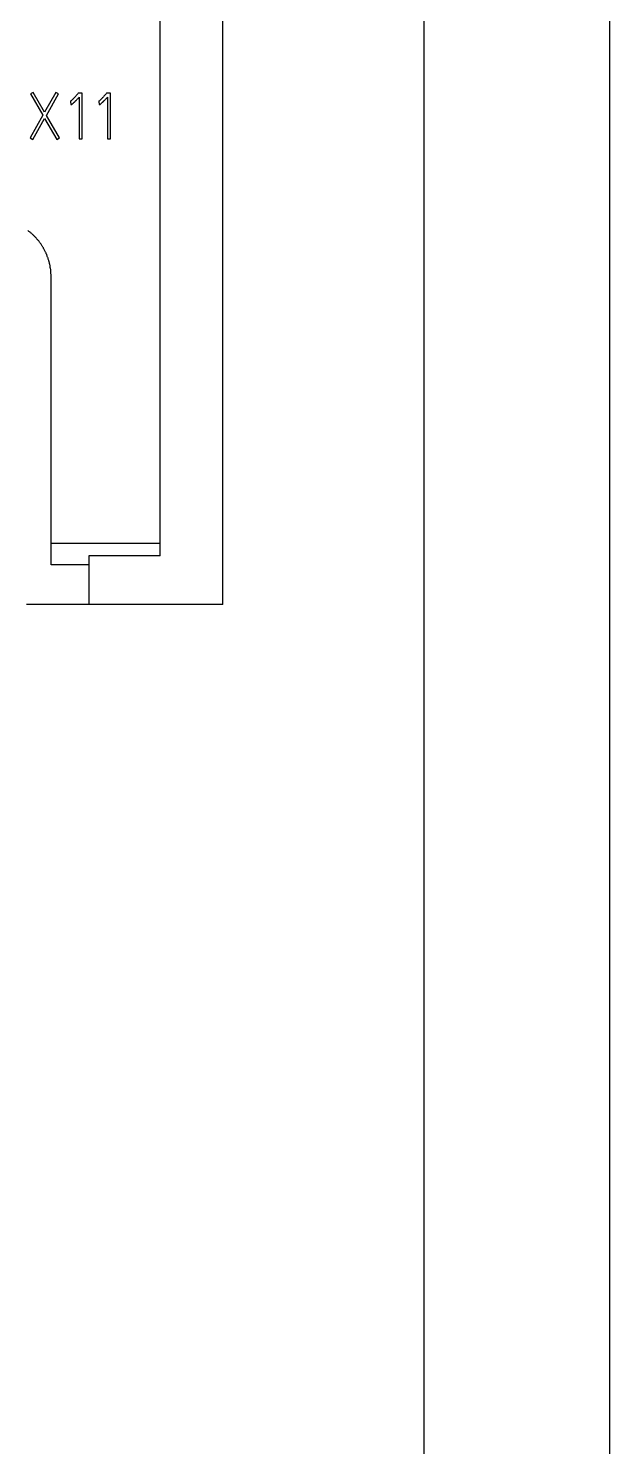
# Model space of a CAD drawing. Header units: inches. Extents: x 9000 to 22395, y 8106 to 17135.
# Drawn here: x 10585.6 to 10630.9, y 8229.4 to 8339.9 of the extents above; entities that cross this region are included whole.
import ezdxf

# ---------------------------------------------------------------- set-up
doc = ezdxf.new("R2010")
doc.units = ezdxf.units.IN
doc.header["$MEASUREMENT"] = 0
doc.layers.add('20000_FRONT_O', color=7, linetype='Continuous')
doc.layers.add('20500_FRONT_O_LABELING', color=7, linetype='Continuous')

msp = doc.modelspace()

# ---------------------------------------------------------------- linework, layer by layer
for p, q in [((10630.89, 8637.48), (10630.89, 8105.62)), ((10616.43, 8628.53), (10616.43, 8114.58))]:
    msp.add_line(p, q)
at = {"layer": '20000_FRONT_O', "linetype": 'Continuous'}
for p, q in [((10600.76, 8294.99), (10600.76, 8517.17)), ((10600.76, 8294.99), (10600.76, 8409.99)), ((10595.87, 8298.79), (10595.87, 8372.75)), ((10587.38, 8298.1), (10587.38, 8320.54)), ((10595.87, 8299.75), (10587.38, 8299.75)), ((10590.32, 8298.79), (10590.32, 8294.99)), ((10595.87, 8298.79), (10590.32, 8298.79)), ((10590.32, 8298.1), (10587.38, 8298.1)), ((10600.76, 8294.99), (10585.48, 8294.99))]:
    msp.add_line(p, q, dxfattribs=at)
msp.add_lwpolyline([(10587.38, 8320.54), (10587.38, 8320.6), (10587.38, 8320.65), (10587.38, 8320.7), (10587.37, 8320.76), (10587.37, 8320.81), (10587.37, 8320.86), (10587.36, 8320.92), (10587.36, 8320.97), (10587.35, 8321.02), (10587.35, 8321.08), (10587.34, 8321.13), (10587.33, 8321.18), (10587.32, 8321.23), (10587.32, 8321.29), (10587.31, 8321.34), (10587.3, 8321.39), (10587.29, 8321.44), (10587.28, 8321.49), (10587.26, 8321.55), (10587.25, 8321.6), (10587.24, 8321.65), (10587.23, 8321.7), (10587.21, 8321.75), (10587.2, 8321.8), (10587.18, 8321.85), (10587.16, 8321.9), (10587.15, 8321.96), (10587.13, 8322.01), (10587.11, 8322.06), (10587.09, 8322.11), (10587.08, 8322.16), (10587.06, 8322.21), (10587.04, 8322.26), (10587.01, 8322.3), (10586.99, 8322.35), (10586.97, 8322.4), (10586.95, 8322.45), (10586.93, 8322.5), (10586.9, 8322.55), (10586.88, 8322.59), (10586.85, 8322.64), (10586.83, 8322.69), (10586.8, 8322.73), (10586.78, 8322.78), (10586.75, 8322.82), (10586.72, 8322.87), (10586.69, 8322.91), (10586.66, 8322.96), (10586.64, 8323), (10586.61, 8323.05), (10586.58, 8323.09), (10586.54, 8323.13), (10586.51, 8323.18), (10586.48, 8323.22), (10586.45, 8323.26), (10586.42, 8323.31), (10586.38, 8323.35), (10586.35, 8323.39), (10586.31, 8323.43), (10586.28, 8323.47), (10586.24, 8323.51), (10586.21, 8323.55), (10586.17, 8323.59), (10586.13, 8323.63), (10586.1, 8323.67), (10586.06, 8323.7), (10586.02, 8323.74), (10585.98, 8323.78), (10585.94, 8323.81), (10585.91, 8323.85), (10585.87, 8323.88), (10585.83, 8323.92), (10585.79, 8323.95), (10585.74, 8323.99), (10585.7, 8324.02), (10585.66, 8324.05), (10585.62, 8324.08), (10585.58, 8324.12)], dxfattribs=at)
at = {"layer": '20500_FRONT_O_LABELING', "linetype": 'Continuous'}
for p, q in [((10585.99, 8334.88), (10585.78, 8334.76)), ((10585.78, 8334.76), (10586.74, 8333.1)), ((10586.88, 8333.34), (10585.99, 8334.88)), ((10587.75, 8334.88), (10586.88, 8333.34)), ((10587.03, 8333.09), (10587.97, 8334.76)), ((10587.97, 8334.76), (10587.75, 8334.88)), ((10588.87, 8334.17), (10588.9, 8334.18)), ((10588.9, 8334.18), (10588.92, 8333.93)), ((10589.26, 8334.54), (10589.21, 8334.49)), ((10589.3, 8334.58), (10589.26, 8334.54)), ((10589.34, 8334.63), (10589.3, 8334.58)), ((10589.38, 8334.68), (10589.34, 8334.63)), ((10589.42, 8334.72), (10589.38, 8334.68)), ((10589.4, 8334.33), (10589.44, 8334.37)), ((10589.47, 8334.77), (10589.42, 8334.72)), ((10589.44, 8334.37), (10589.48, 8334.41)), ((10589.5, 8334.81), (10589.47, 8334.77)), ((10589.48, 8334.41), (10589.52, 8334.46)), ((10589.81, 8334.81), (10589.5, 8334.81)), ((10589.52, 8334.46), (10589.57, 8334.5)), ((10589.57, 8334.5), (10589.57, 8331.27)), ((10589.81, 8331.27), (10589.81, 8334.81)), ((10591.08, 8334.17), (10591.11, 8334.18)), ((10591.11, 8334.18), (10591.12, 8333.93)), ((10591.46, 8334.54), (10591.42, 8334.49)), ((10591.5, 8334.58), (10591.46, 8334.54)), ((10591.54, 8334.63), (10591.5, 8334.58)), ((10591.59, 8334.68), (10591.54, 8334.63)), ((10591.63, 8334.72), (10591.59, 8334.68)), ((10591.6, 8334.33), (10591.64, 8334.37)), ((10591.67, 8334.77), (10591.63, 8334.72)), ((10591.64, 8334.37), (10591.69, 8334.41)), ((10591.71, 8334.81), (10591.67, 8334.77)), ((10591.69, 8334.41), (10591.73, 8334.46)), ((10592.02, 8334.81), (10591.71, 8334.81)), ((10591.73, 8334.46), (10591.77, 8334.5)), ((10591.77, 8334.5), (10591.77, 8331.27)), ((10592.02, 8331.27), (10592.02, 8334.81)), ((10586.74, 8333.1), (10585.74, 8331.34)), ((10585.96, 8331.21), (10586.88, 8332.85)), ((10586.88, 8332.85), (10587.83, 8331.21)), ((10588.05, 8331.34), (10587.03, 8333.09)), ((10585.74, 8331.34), (10585.96, 8331.21)), ((10587.83, 8331.21), (10588.05, 8331.34)), ((10589.57, 8331.27), (10589.81, 8331.27)), ((10591.77, 8331.27), (10592.02, 8331.27))]:
    msp.add_line(p, q, dxfattribs=at)
for points in [[(10589.21, 8334.49), (10589.17, 8334.45), (10589.15, 8334.43), (10589.13, 8334.4), (10589.11, 8334.38), (10589.08, 8334.36), (10589.06, 8334.34), (10589.04, 8334.31), (10589.02, 8334.29), (10588.99, 8334.27), (10588.97, 8334.25), (10588.95, 8334.23), (10588.92, 8334.21), (10588.91, 8334.2), (10588.9, 8334.19), (10588.89, 8334.19), (10588.89, 8334.18), (10588.88, 8334.18), (10588.87, 8334.17)], [(10588.92, 8333.93), (10588.92, 8333.93), (10588.92, 8333.93), (10588.92, 8333.93), (10588.92, 8333.93), (10588.93, 8333.93), (10588.93, 8333.93), (10588.93, 8333.93), (10588.93, 8333.93), (10588.93, 8333.93), (10588.93, 8333.93), (10588.93, 8333.93), (10588.93, 8333.93), (10588.94, 8333.93), (10588.94, 8333.93), (10588.94, 8333.93), (10588.94, 8333.93), (10588.95, 8333.93), (10588.95, 8333.93), (10588.95, 8333.94), (10588.95, 8333.94), (10588.95, 8333.94), (10588.96, 8333.94), (10588.96, 8333.94), (10588.96, 8333.94), (10588.96, 8333.94), (10588.97, 8333.94), (10588.97, 8333.94), (10588.97, 8333.94)], [(10588.97, 8333.94), (10588.98, 8333.94), (10588.99, 8333.95), (10588.99, 8333.95), (10589, 8333.95), (10589.01, 8333.96), (10589.01, 8333.96), (10589.02, 8333.96), (10589.02, 8333.97), (10589.04, 8333.98), (10589.05, 8333.99), (10589.07, 8334.01), (10589.08, 8334.02), (10589.1, 8334.03), (10589.12, 8334.05), (10589.14, 8334.07), (10589.16, 8334.09), (10589.18, 8334.11), (10589.21, 8334.13), (10589.23, 8334.15), (10589.25, 8334.17), (10589.27, 8334.19), (10589.29, 8334.22), (10589.31, 8334.24), (10589.34, 8334.26), (10589.36, 8334.28), (10589.4, 8334.33)], [(10591.42, 8334.49), (10591.37, 8334.45), (10591.35, 8334.43), (10591.33, 8334.4), (10591.31, 8334.38), (10591.29, 8334.36), (10591.27, 8334.34), (10591.24, 8334.31), (10591.22, 8334.29), (10591.2, 8334.27), (10591.18, 8334.25), (10591.15, 8334.23), (10591.13, 8334.21), (10591.12, 8334.2), (10591.1, 8334.19), (10591.1, 8334.19), (10591.09, 8334.18), (10591.09, 8334.18), (10591.08, 8334.17)], [(10591.12, 8333.93), (10591.12, 8333.93), (10591.13, 8333.93), (10591.13, 8333.93), (10591.13, 8333.93), (10591.13, 8333.93), (10591.13, 8333.93), (10591.13, 8333.93), (10591.13, 8333.93), (10591.13, 8333.93), (10591.14, 8333.93), (10591.14, 8333.93), (10591.14, 8333.93), (10591.14, 8333.93), (10591.14, 8333.93), (10591.14, 8333.93), (10591.15, 8333.93), (10591.15, 8333.93), (10591.15, 8333.93), (10591.15, 8333.94), (10591.16, 8333.94), (10591.16, 8333.94), (10591.16, 8333.94), (10591.16, 8333.94), (10591.17, 8333.94), (10591.17, 8333.94), (10591.17, 8333.94), (10591.17, 8333.94), (10591.17, 8333.94)], [(10591.17, 8333.94), (10591.18, 8333.94), (10591.19, 8333.95), (10591.2, 8333.95), (10591.2, 8333.95), (10591.21, 8333.96), (10591.22, 8333.96), (10591.22, 8333.96), (10591.23, 8333.97), (10591.24, 8333.98), (10591.25, 8333.99), (10591.28, 8334.01), (10591.29, 8334.02), (10591.3, 8334.03), (10591.32, 8334.05), (10591.34, 8334.07), (10591.37, 8334.09), (10591.39, 8334.11), (10591.41, 8334.13), (10591.43, 8334.15), (10591.45, 8334.17), (10591.48, 8334.19), (10591.5, 8334.22), (10591.52, 8334.24), (10591.54, 8334.26), (10591.56, 8334.28), (10591.6, 8334.33)]]:
    msp.add_lwpolyline(points, dxfattribs=at)

doc.saveas('drawing.dxf')
